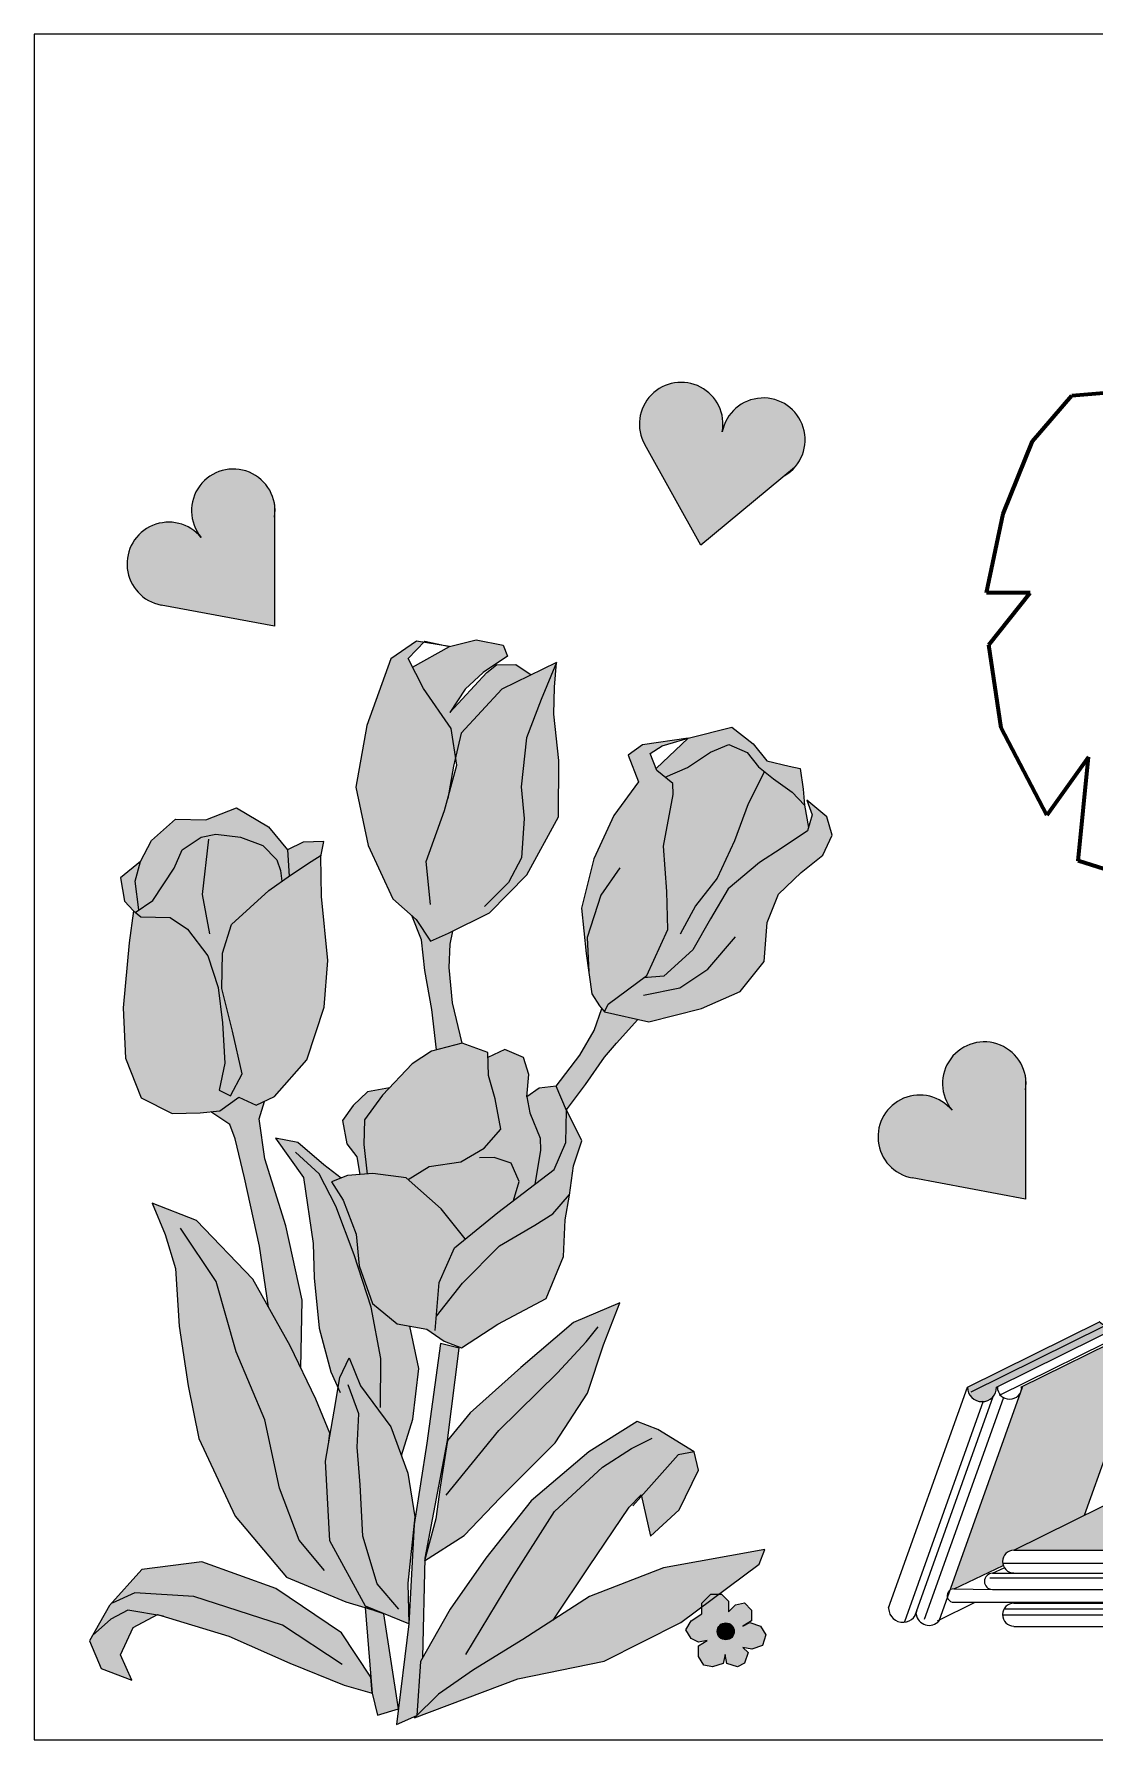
# Model space of a CAD drawing. Header units: inches. Extents: x -13380 to 20228, y -757 to 8678.
# Drawn here: x 19196 to 19597, y -757 to -113 of the extents above; entities that cross this region are included whole.
import ezdxf

# ---------------------------------------------------------------- set-up
doc = ezdxf.new("R2010")
doc.units = ezdxf.units.IN
doc.header["$MEASUREMENT"] = 0
for name, color, linetype in [('ceco.net 227', 7, 'Continuous'), ('ceco.net 80', 7, 'Continuous'), ('Layer2', 4, 'Continuous')]:
    doc.layers.add(name, color=color, linetype=linetype)

# ---------------------------------------------------------------- blocks, each defined once
blk = doc.blocks.new('33')
for p, q in [((4823, 13587.9), (4923.2, 13637.4)), ((4825.8, 13584.4), (4926, 13633.9)), ((4845, 13587.9), (4945.2, 13637.4)), ((4863.4, 13587.9), (4963.6, 13637.4)), ((4911.4, 13491.1), (4963.6, 13637.4)), ((4847.2, 13581.9), (4947.4, 13631.4)), ((4763.4, 13421.1), (4823, 13587.9)), ((4801.5, 13411.3), (4864.5, 13587.9)), ((4845, 13587.9), (4845.6, 13587.9)), ((4864, 13587.9), (4864.5, 13587.9)), ((4775.6, 13410.8), (4835.1, 13577.6)), ((4783.3, 13414.8), (4842.5, 13580.9)), ((4790.6, 13412.6), (4850.1, 13579.4)), ((4858.1, 13464.7), (4960.3, 13515.2)), ((4960.3, 13515.2), (5088.3, 13515.2)), ((4986.1, 13464.7), (5088.3, 13515.2)), ((4983, 13449.6), (5083.6, 13499.3)), ((4986.1, 13447.5), (5088.3, 13497.9)), ((4976.2, 13434.9), (5078.4, 13485.4)), ((4977.7, 13416.3), (5079.9, 13466.7)), ((4986.1, 13424.6), (5088.3, 13475.1)), ((5086.8, 13475.2), (5057.6, 13475.2)), ((4850.3, 13454.8), (4978.3, 13454.8)), ((4858.1, 13464.7), (4986.1, 13464.7)), ((4986.1, 13407.3), (5088.3, 13457.8)), ((4812.9, 13435.5), (4850, 13453.1)), ((4839.8, 13443.8), (4967.8, 13443.8)), ((4841.9, 13447.2), (4850.8, 13451.4)), ((4841.9, 13447.2), (4969.9, 13447.2)), ((4858.1, 13447.5), (4858.1, 13447.2)), ((4986.1, 13447.5), (4969.9, 13447.2)), ((4812.7, 13435.5), (4841.9, 13434.9)), ((4841.9, 13434.9), (4848.2, 13434.9)), ((4848.2, 13434.9), (4976.2, 13434.9)), ((4940.9, 13425.3), (4960.4, 13434.9)), ((4800.4, 13411.3), (4828.7, 13425.3)), ((4812.7, 13425.3), (4940.7, 13425.3)), ((4849.3, 13415.8), (4977.3, 13415.8)), ((4851.3, 13420.4), (4979.3, 13420.4)), ((4858.1, 13424.6), (4986.1, 13424.6)), ((4858.1, 13407), (4969.9, 13407)), ((4986.1, 13407.3), (4969.9, 13407))]:
    blk.add_line(p, q)
for centre, radius, start, end in [((4933.4, 13648.6), 15.6, 225.3888, 314.6112), ((4949.9, 13638), 7.28, 194.4694, 320.2896), ((4834, 13587.9), 11, 180, 0), ((4854.8, 13587.9), 9.19, 180, 0), ((5088.3, 13506.6), 8.63, 90, 270), ((5076.9, 13489.2), 3.62, 95.1757, 299.0516), ((5088.3, 13466.4), 8.63, 90, 270), ((4858.1, 13456.1), 8.63, 90, 270), ((4986.1, 13456.1), 8.63, 90, 270), ((4841.9, 13441.1), 6.11, 90, 270), ((4976.1, 13441.1), 6.16, 91.037, 271.037), ((4812.7, 13430.4), 5.07, 87.9553, 270), ((4940.7, 13430.4), 4.54, 90, 270), ((4774.3, 13421.1), 10.9, 171.472, 350.9482), ((4794, 13417.6), 9.73, 186.9552, 320.3716), ((4858.1, 13416), 8.63, 90, 270), ((4986.1, 13416), 8.63, 90, 270)]:
    blk.add_arc(centre, radius, start, end)

msp = doc.modelspace()

# ---------------------------------------------------------------- hatches: boundary and pattern name
h = msp.add_hatch(color=0)
h.paths.add_polyline_path([(19619.11, -599.35), (19615.05, -601.35, -0.212586), (19612.39, -602.67), (19569.69, -623.76), (19542.22, -700.74, -0.161533), (19543.75, -700.29), (19562.29, -691.47, -0.521748), (19566.34, -685.67), (19593, -672.5)])
h.paths.add_polyline_path([(19630.34, -685.67), (19678.02, -662.12, -0.233502), (19681.45, -660.42), (19617.45, -660.42), (19566.34, -685.67)])
h.paths.add_polyline_path([(19559.82, -624.1), (19605.97, -601.3, -0.256691), (19598.69, -599.45), (19548.78, -624.1, 1)], flags=17)
h.paths.add_polyline_path([(19895.4, -620.02), (20069.59, -620.02), (20069.59, -649.75), (19895.4, -649.75)], flags=9)
h.paths.add_polyline_path([(19895.61, -597.57), (20108.91, -597.57), (20108.91, -626.84), (19895.61, -626.84)], flags=9)
h.paths.add_polyline_path([(19899.32, -575.62), (20032.87, -575.62), (20032.87, -602.67), (19899.32, -602.67)], flags=9)
h.paths.add_polyline_path([(19589.81, -219.46), (20135.29, -219.46), (20135.29, -398.83), (19589.81, -398.83)], flags=9)
for points in [[(19483.45, -276.78, 1.315992), (19456.19, -263.3, 1.426636), (19426.89, -268.03), (19448.06, -306.04)], [(19287.13, -290.76, 1.315992), (19259.35, -303.12, 1.426636), (19244.28, -328.69), (19287.04, -336.67)], [(19570.75, -507.15, 1.315992), (19542.96, -519.52, 1.426636), (19527.89, -545.08), (19570.65, -553.07)]]:
    msp.add_hatch(color=1).paths.add_polyline_path(points)
at = {"layer": 'Layer2'}
h = msp.add_hatch(color=14, dxfattribs=at)
h.paths.add_polyline_path([(19289.84, -433.02), (19289.35, -428.99), (19287.93, -424.92), (19282.66, -419.49), (19274.26, -416.37), (19264.99, -415.26), (19259.46, -416.31), (19252.17, -421.09), (19249.15, -428.03), (19241.09, -440.24), (19234.49, -444.78), (19236.61, -446.42), (19247.71, -446.7), (19254.29, -451.18), (19261.91, -461.19), (19265.88, -473.12), (19267.5, -486.44), (19268.37, -501.75), (19266.22, -511.97), (19270.49, -514.12), (19274.93, -505.7), (19271.27, -489.66), (19267.21, -473.49), (19267.44, -460.14), (19270.9, -449.36), (19284.89, -436.49)])
h.paths.add_polyline_path([(19375.04, -348.05), (19373.49, -343.86), (19363.27, -341.84), (19353.15, -344.31), (19339.2, -352.17), (19343.32, -360.25), (19353.84, -375.35), (19355.51, -386.05), (19357.58, -377.12), (19372.93, -360.52), (19384.07, -355.07), (19378.28, -351.15), (19370.88, -351.31), (19367.24, -354.17), (19353.3, -369.28), (19359.06, -360.43), (19365.92, -354.2)])
h.paths.add_polyline_path([(19300.9, -425.56), (19304.66, -423.17), (19305.76, -418.05), (19297.96, -418.22), (19291.95, -421.13), (19292.64, -431.07), (19293.09, -430.76)])
h.paths.add_polyline_path([(19236.54, -425.54), (19228.88, -431.79), (19230.39, -440.48), (19233.78, -444.24), (19234.49, -444.78), (19235.83, -443.86), (19234.46, -432.99)])
h.paths.add_polyline_path([(19451.7, -384.27), (19458.64, -381.34), (19465.58, -384.36), (19469.93, -389.81), (19475.58, -394.31), (19482.57, -399.31), (19487.3, -404.23), (19486.77, -398.29), (19485.67, -390.39), (19481.42, -389.56), (19473.05, -387.5), (19467.89, -381.14), (19459.82, -374.84), (19443.26, -378.91), (19431.21, -390.44), (19431.5, -391.2), (19434.6, -393.7), (19443.11, -390.02)])
h.paths.add_polyline_path([(19400.07, -540.45), (19403.16, -531.13), (19397.36, -519.41), (19397.1, -531.66), (19392.7, -541.93), (19371.39, -558.13), (19355.03, -571.45), (19349.24, -584.53), (19348.22, -597.32), (19358.1, -584.86), (19372.06, -570.67), (19385.37, -562.98), (19392.15, -558.6), (19398.5, -551.37)])
h.paths.add_polyline_path([(19397.36, -519.63), (19393.45, -510.46), (19386.99, -511.13), (19382.44, -514.41), (19383.5, -520.46), (19387.41, -530.02), (19387.52, -534.65), (19385.35, -547.52), (19392.7, -541.93), (19397.1, -531.66)])
h.paths.add_polyline_path([(19327.84, -513.77), (19330.49, -511), (19322.27, -512.58), (19316.83, -517.72), (19312.73, -523.36), (19314.38, -532.18), (19318.19, -537.12), (19319.28, -543.84), (19322.11, -543.62), (19320.86, -532.43), (19321.05, -523.17)])
h = msp.add_hatch(color=1, dxfattribs=at)
h.paths.add_polyline_path([(19469.93, -389.81), (19465.58, -384.36), (19458.64, -381.34), (19451.7, -384.27), (19443.11, -390.02), (19434.6, -393.7), (19437.56, -396.09), (19437.65, -400.31), (19433.99, -419.82), (19435.29, -436.84), (19435.62, -451.24), (19427.68, -468.6), (19426.46, -469.51), (19434.16, -468.85), (19445.04, -458.96), (19451.78, -447.18), (19458.4, -435.93), (19470.21, -425.89), (19478.42, -420.68), (19488.44, -413.98), (19488.8, -412.73), (19487.3, -404.23), (19482.57, -399.31), (19475.58, -394.31)])
h.paths.add_polyline_path([(19477.48, -437.89), (19486.02, -429.77), (19494.2, -423.11), (19497.73, -415.63), (19495.73, -408.67), (19488.18, -402.36), (19490.16, -407.87), (19488.44, -413.98), (19478.42, -420.68), (19470.21, -425.89), (19458.4, -435.93), (19451.78, -447.18), (19445.04, -458.96), (19434.16, -468.85), (19426.46, -469.51), (19413.12, -479.49), (19411.72, -482.3), (19428.46, -486.16), (19448.31, -481.09), (19462.97, -474.68), (19471.97, -463.38), (19473.09, -448.56)])
h.paths.add_polyline_path([(19433.99, -419.82), (19437.65, -400.31), (19437.56, -396.09), (19431.5, -391.2), (19428.98, -384.78), (19433.54, -381.9), (19443.26, -378.91), (19426.13, -381.54), (19420.67, -385.36), (19424.59, -395.45), (19415.23, -408.21), (19407.66, -424.51), (19403.06, -443.24), (19404.76, -460.25), (19406.95, -475.54), (19409.83, -480.1), (19411.72, -482.3), (19413.12, -479.49), (19427.68, -468.6), (19435.62, -451.24), (19435.29, -436.84)])
h.paths.add_polyline_path([(19393.59, -350.41), (19372.93, -360.52), (19357.58, -377.12), (19355.51, -386.05), (19355.99, -389.18), (19352.59, -401.78), (19354.68, -389.61), (19355.51, -386.05), (19353.84, -375.35), (19343.32, -360.25), (19337.52, -348.89), (19343.37, -342.76), (19340.68, -342.34), (19331.05, -349.03), (19321.96, -374.21), (19317.85, -397.43), (19322.44, -419.53), (19331.74, -439.68), (19340.64, -447.41), (19345.98, -455.61), (19352.78, -452.69), (19368.34, -444.94), (19382.42, -430.62), (19394.36, -408.68), (19394.41, -387.4), (19392.57, -369.86), (19392.87, -359.68)])
h.paths.add_polyline_path([(19307.28, -462.95), (19304.9, -438.82), (19304.55, -423.24), (19300.9, -425.56), (19293.09, -430.76), (19284.89, -436.49), (19270.9, -449.36), (19267.44, -460.14), (19267.21, -473.49), (19271.27, -489.66), (19274.93, -505.7), (19270.49, -514.12), (19266.22, -511.97), (19268.37, -501.75), (19267.5, -486.44), (19265.88, -473.12), (19261.91, -461.19), (19254.29, -451.18), (19247.71, -446.7), (19236.61, -446.42), (19233.78, -444.24), (19232.2, -456.3), (19229.97, -480.8), (19230.79, -499.81), (19236.68, -514.88), (19248.44, -520.69), (19259, -520.46), (19266.39, -519.77), (19273.67, -514.58), (19280.22, -517.61), (19287.15, -514.28), (19299.27, -500.53), (19305.83, -480.56)])
h.paths.add_polyline_path([(19284.88, -412.44), (19272.7, -405.31), (19261.17, -409.79), (19249.66, -409.52), (19240.59, -417.65), (19236.54, -425.54), (19234.46, -432.99), (19235.83, -443.86), (19241.09, -440.24), (19249.15, -428.03), (19252.17, -421.09), (19259.46, -416.31), (19264.99, -415.26), (19274.26, -416.37), (19282.66, -419.49), (19287.93, -424.92), (19289.35, -428.99), (19289.84, -433.02), (19292.64, -431.07), (19291.95, -421.13)])
h.paths.add_polyline_path([(19370.43, -515.2), (19367.86, -506.41), (19367.66, -497.69), (19357.94, -494.2), (19346.37, -497.24), (19339.08, -502.02), (19327.84, -513.77), (19321.05, -523.17), (19320.86, -532.43), (19322.11, -543.62), (19324.27, -543.46), (19336.86, -545.03), (19337.57, -545.65), (19345.49, -540.74), (19357.48, -539.02), (19366.22, -533.8), (19372.54, -526.65)])
h.paths.add_polyline_path([(19387.41, -530.02), (19383.5, -520.46), (19382.44, -514.41), (19383.18, -506.06), (19381.18, -499.63), (19374.11, -496.62), (19367.7, -499.54), (19367.86, -506.41), (19370.43, -515.2), (19372.54, -526.65), (19366.22, -533.8), (19357.48, -539.02), (19345.49, -540.74), (19337.57, -545.65), (19350.08, -556.76), (19359.12, -568.12), (19371.39, -558.13), (19385.35, -547.52), (19387.52, -534.65)])
h.paths.add_polyline_path([(19396.21, -574.76), (19396.82, -560.87), (19398.47, -551.58), (19398.5, -551.37), (19392.15, -558.6), (19385.37, -562.98), (19372.06, -570.67), (19358.1, -584.86), (19348.22, -597.32), (19349.24, -584.53), (19355.03, -571.45), (19359.12, -568.12), (19350.08, -556.76), (19336.86, -545.03), (19324.27, -543.46), (19314.64, -544.2), (19308.62, -546.58), (19313, -553.49), (19317.91, -566.33), (19319.1, -578.33), (19324.04, -592.49), (19333.47, -600.21), (19344.61, -602.21), (19351.19, -606.69), (19357.72, -609.32), (19371.4, -600.29), (19389.69, -590.63)])
for color, points in [(22, [(19289.35, -428.99), (19287.93, -424.92), (19282.66, -419.49), (19274.26, -416.37), (19264.99, -415.26), (19259.46, -416.31), (19252.17, -421.09), (19249.15, -428.03), (19241.09, -440.24), (19234.49, -444.78), (19236.61, -446.42), (19247.71, -446.7), (19254.29, -451.18), (19261.91, -461.19), (19265.88, -473.12), (19267.5, -486.44), (19268.37, -501.75), (19266.22, -511.97), (19270.49, -514.12), (19274.93, -505.7), (19271.27, -489.66), (19267.21, -473.49), (19267.44, -460.14), (19270.9, -449.36), (19284.89, -436.49), (19289.84, -433.02)]), (22, [(19289.35, -428.99), (19287.93, -424.92), (19282.66, -419.49), (19274.26, -416.37), (19264.99, -415.26), (19259.46, -416.31), (19252.17, -421.09), (19249.15, -428.03), (19241.09, -440.24), (19234.49, -444.78), (19236.61, -446.42), (19247.71, -446.7), (19254.29, -451.18), (19261.91, -461.19), (19265.88, -473.12), (19267.5, -486.44), (19268.37, -501.75), (19266.22, -511.97), (19270.49, -514.12), (19274.93, -505.7), (19271.27, -489.66), (19267.21, -473.49), (19267.44, -460.14), (19270.9, -449.36), (19284.89, -436.49), (19289.84, -433.02)]), (30, [(19460.7, -716.35, 1), (19454.3, -716.35, 1)])]:
    msp.add_hatch(color=color, dxfattribs=at).paths.add_polyline_path(points)
h = msp.add_hatch(color=98, dxfattribs=at)
h.paths.add_polyline_path([(19352.42, -644.2), (19356.8, -609.34), (19349.76, -607.65), (19344.65, -645.29), (19339.82, -676), (19337.84, -713.51), (19333.14, -751.54), (19340.84, -748.13), (19342.25, -727.68), (19343.09, -726.2), (19344.03, -689.57), (19343.79, -689.72), (19344.05, -688.75)])
h.paths.add_polyline_path([(19233.73, -714.9), (19242.43, -710.18), (19231.73, -708.34), (19225.33, -711.78), (19218.35, -717.87), (19217.19, -719.89), (19221.65, -730.37), (19233.24, -734.74), (19228.94, -725.18)])
h.paths.add_polyline_path([(19328.42, -709.69), (19321.31, -707.4), (19323.49, -733.65), (19324.02, -739.72), (19326.05, -748), (19333.87, -745.58)])
h.paths.add_polyline_path([(19447.17, -655.44), (19445.56, -648.6), (19439.5, -649.66), (19425.67, -665.22), (19429.09, -680.42), (19439.97, -670.4)])
h.paths.add_polyline_path([(19297.58, -591.23), (19291.41, -563.22), (19283.44, -537.89), (19281.26, -522.74), (19283.26, -516.15), (19280.22, -517.61), (19273.67, -514.58), (19266.39, -519.77), (19263.07, -520.08), (19270.2, -524.84), (19272.18, -530.34), (19275.81, -545.06), (19281.4, -570.84), (19284.78, -593.86), (19292.95, -608.52), (19297.02, -616.98)])
h.paths.add_polyline_path([(19424.26, -485.19), (19411.72, -482.3), (19410.66, -481.06), (19407.79, -489.39), (19402.44, -498.76), (19393.45, -510.46), (19396.68, -518.05), (19397.34, -519.36), (19404.54, -509.82), (19411.71, -499.48), (19416.22, -494.23)])
h.paths.add_polyline_path([(19353.4, -456.77), (19354.48, -451.84), (19352.78, -452.69), (19345.98, -455.61), (19340.64, -447.41), (19338.91, -445.91), (19342.66, -455.16), (19343.84, -466.76), (19346.55, -481.51), (19348.32, -496.73), (19357.94, -494.2), (19354.29, -478.95), (19353.07, -465.63)])
h = msp.add_hatch(color=82, dxfattribs=at)
h.paths.add_polyline_path([(19292.95, -608.52), (19278.91, -583.32), (19257.66, -561.19), (19240.86, -554.56), (19245.75, -566.48), (19249.74, -579.34), (19251.15, -601.12), (19254.43, -623.65), (19258.57, -643.51), (19272.18, -672.81), (19291.59, -695.9), (19314, -705.18), (19327.07, -709.15), (19321.44, -706.87), (19307.94, -682.19), (19306.34, -652.09), (19307.65, -644.49), (19307.95, -641.49), (19302.65, -628.65)])
h.paths.add_polyline_path([(19324.04, -592.49), (19319.1, -578.33), (19317.91, -566.33), (19313, -553.49), (19308.62, -546.58), (19312.22, -545.16), (19305.7, -540.17), (19295.86, -531.67), (19287.5, -530), (19298.01, -544.97), (19301.73, -569.86), (19302.02, -582.81), (19303.9, -601.8), (19308.36, -618.35), (19311.08, -624.37), (19311.72, -620.52), (19315.25, -613.04), (19319.58, -623.65), (19331.03, -639.12), (19335.03, -649.9), (19339.29, -636.16), (19341.64, -617.08), (19338.19, -601.06), (19333.47, -600.21)])
h.paths.add_polyline_path([(19337.5, -656.56), (19331.03, -639.12), (19319.58, -623.65), (19315.25, -613.04), (19311.72, -620.52), (19309.62, -633.12), (19306.34, -652.09), (19307.94, -682.19), (19321.44, -706.87), (19337.84, -713.51), (19337.5, -698.19), (19340.11, -673.15)])
h.paths.add_polyline_path([(19405.28, -626.37), (19411.35, -608.13), (19417.48, -592.26), (19400.06, -599.65), (19380.09, -616.75), (19361.04, -633.83), (19352.42, -644.2), (19349.64, -661.84), (19348.06, -673.9), (19344.05, -688.75), (19344.03, -689.57), (19358.77, -680.13), (19372.33, -665.96), (19393.15, -645.14)])
h.paths.add_polyline_path([(19421.05, -669.5), (19425.57, -664.77), (19425.67, -665.22), (19439.5, -649.66), (19445.56, -648.6), (19431.89, -640.05), (19424.02, -637.05), (19405.78, -648.56), (19383.99, -667.02), (19366.89, -688.68), (19353.44, -708.01), (19342.25, -727.68), (19340.84, -748.13), (19349, -740.09), (19362.28, -730.94), (19380.92, -719.42), (19392.27, -712.07), (19405.82, -692.04)])
h.paths.add_polyline_path([(19440.52, -713.07), (19470.16, -691), (19472.28, -685.41), (19433.98, -692.34), (19406.07, -703.14), (19380.92, -719.42), (19362.28, -730.94), (19349, -740.09), (19339.95, -749.01), (19379.01, -734.27), (19411.63, -727.59)])
h.paths.add_polyline_path([(19287.59, -700.22), (19259.61, -690.14), (19236.94, -693.02), (19224.82, -706.64), (19218.35, -717.87), (19225.33, -711.78), (19231.73, -708.34), (19242.43, -710.18), (19242.87, -709.94), (19269.88, -718.19), (19292.84, -728.39), (19313.38, -736.65), (19324.02, -739.72), (19323.49, -733.65), (19312.41, -716.85)])
h = msp.add_hatch(color=3, dxfattribs=at)
h.paths.add_polyline_path([(19411.35, -608.13), (19417.48, -592.26), (19400.06, -599.65), (19380.09, -616.75), (19361.04, -633.83), (19352.42, -644.2), (19349.64, -661.84), (19348.06, -673.9), (19344.05, -688.75), (19344.03, -689.57), (19358.77, -680.13), (19372.33, -665.96), (19393.15, -645.14), (19405.28, -626.37)])
h.paths.add_polyline_path([(19421.05, -669.5), (19425.57, -664.77), (19425.67, -665.22), (19439.5, -649.66), (19445.56, -648.6), (19431.89, -640.05), (19424.02, -637.05), (19405.78, -648.56), (19383.99, -667.02), (19366.89, -688.68), (19353.44, -708.01), (19342.25, -727.68), (19340.84, -748.13), (19349, -740.09), (19362.28, -730.94), (19380.92, -719.42), (19392.27, -712.07), (19405.82, -692.04)])
h = msp.add_hatch(color=3, dxfattribs=at)
h.paths.add_polyline_path([(19405.28, -626.37), (19411.35, -608.13), (19417.48, -592.26), (19400.06, -599.65), (19380.09, -616.75), (19361.04, -633.83), (19352.42, -644.2), (19349.64, -661.84), (19348.06, -673.9), (19344.05, -688.75), (19344.03, -689.57), (19358.77, -680.13), (19372.33, -665.96), (19393.15, -645.14)])
h.paths.add_polyline_path([(19421.05, -669.5), (19425.57, -664.77), (19425.67, -665.22), (19439.5, -649.66), (19445.56, -648.6), (19431.89, -640.05), (19424.02, -637.05), (19405.78, -648.56), (19383.99, -667.02), (19366.89, -688.68), (19353.44, -708.01), (19342.25, -727.68), (19340.84, -748.13), (19349, -740.09), (19362.28, -730.94), (19380.92, -719.42), (19392.27, -712.07), (19405.82, -692.04)])
h = msp.add_hatch(color=1, dxfattribs=at)
h.paths.add_polyline_path([(19472.67, -717.68), (19470.64, -714.33), (19466.61, -712.99), (19463.93, -714.34), (19467.28, -712.32), (19467.27, -708.29), (19464.58, -705.62), (19461.23, -706.3), (19458.55, -708.99), (19458.54, -704.96), (19455.85, -702.28), (19451.82, -702.29), (19448.48, -705.66), (19448.49, -709.68), (19444.47, -712.38), (19442.46, -715.74), (19444.48, -719.09), (19447.17, -720.42), (19450.52, -719.75), (19447.17, -721.77), (19447.18, -725.79), (19449.2, -729.14), (19452.56, -729.81), (19456.58, -728.45), (19457.25, -725.1), (19457.93, -728.45), (19461.96, -729.78), (19464.64, -728.43), (19465.97, -724.4), (19463.95, -722.4), (19467.31, -723.06), (19471.33, -721.71)])
h.paths.add_polyline_path([(19454.3, -716.35, -1), (19460.7, -716.35, -1)], flags=16)

# ---------------------------------------------------------------- linework, layer by layer
at = {"color": 0}
for p, q in [((19448.06, -306.04), (19426.89, -268.03)), ((19483.45, -276.78), (19448.06, -306.04)), ((19287.13, -290.76), (19287.04, -336.67)), ((19287.04, -336.67), (19244.28, -328.69)), ((19570.75, -507.15), (19570.65, -553.07)), ((19570.65, -553.07), (19527.89, -545.08))]:
    msp.add_line(p, q, dxfattribs=at)
at = {"color": 1}
for points in [[(19346.06, -441.74), (19344.38, -425.52), (19351.35, -406.33), (19355.99, -389.18), (19353.84, -375.35), (19343.32, -360.25), (19337.52, -348.89), (19343.85, -342.27), (19353.15, -344.31), (19340.68, -342.34), (19331.05, -349.03), (19321.96, -374.21), (19317.85, -397.43), (19322.44, -419.53), (19331.74, -439.68), (19340.64, -447.41), (19345.98, -455.61), (19352.78, -452.69), (19368.34, -444.94), (19382.42, -430.62), (19394.36, -408.68), (19394.41, -387.4), (19392.57, -369.86), (19392.87, -359.68), (19393.59, -350.41), (19372.93, -360.52), (19357.58, -377.12), (19354.68, -389.61), (19352.59, -401.78)], [(19339.2, -352.17), (19353.15, -344.31), (19363.27, -341.84), (19373.49, -343.86), (19375.04, -348.05), (19365.92, -354.2), (19359.06, -360.43), (19353.3, -369.28), (19367.24, -354.17), (19370.88, -351.31), (19378.28, -351.15), (19384.07, -355.07)], [(19393.59, -350.41), (19387.82, -364.42), (19382.2, -378.82), (19380.23, -397.36), (19381.42, -409.36), (19380.43, -424.19), (19375.48, -433.55), (19366.44, -442.6)], [(19431.21, -390.44), (19443.26, -378.91), (19459.82, -374.84), (19467.89, -381.14), (19473.05, -387.5), (19481.42, -389.56), (19485.67, -390.39), (19486.77, -398.29), (19487.3, -404.23)], [(19434.6, -393.7), (19443.11, -390.02), (19451.7, -384.27), (19458.64, -381.34), (19465.58, -384.36), (19469.93, -389.81), (19475.58, -394.31), (19482.57, -399.31), (19487.3, -404.23), (19488.8, -412.73)], [(19472.14, -391.57), (19466.01, -403.78), (19460.77, -417.77), (19454.21, -431.8), (19446.12, -442.28), (19440.28, -452.99)], [(19235.83, -443.86), (19234.46, -432.99), (19236.54, -425.54), (19240.59, -417.65), (19249.66, -409.52), (19261.17, -409.79), (19272.7, -405.31), (19284.88, -412.44), (19291.95, -421.13), (19292.64, -431.07)], [(19411.72, -482.3), (19428.46, -486.16), (19448.31, -481.09), (19462.97, -474.68), (19471.97, -463.38), (19473.09, -448.56), (19477.48, -437.89), (19486.02, -429.77), (19494.2, -423.11), (19497.73, -415.63), (19495.73, -408.67), (19488.18, -402.36), (19490.16, -407.87), (19488.44, -413.98), (19478.42, -420.68), (19470.21, -425.89), (19458.4, -435.93), (19451.78, -447.18), (19445.04, -458.96), (19434.16, -468.85), (19426.46, -469.51)], [(19236.54, -425.54), (19228.88, -431.79), (19230.39, -440.48), (19233.78, -444.24), (19232.2, -456.3), (19229.97, -480.8), (19230.79, -499.81), (19236.68, -514.88), (19248.44, -520.69), (19259, -520.46), (19266.39, -519.77), (19273.67, -514.58), (19280.22, -517.61), (19287.15, -514.28), (19299.27, -500.53), (19305.83, -480.56), (19307.28, -462.95), (19304.9, -438.82), (19304.56, -423.63), (19305.76, -418.05), (19297.96, -418.22), (19291.95, -421.13)], [(19234.49, -444.78), (19241.09, -440.24), (19249.15, -428.03), (19252.17, -421.09), (19259.46, -416.31), (19264.99, -415.26), (19274.26, -416.37), (19282.66, -419.49), (19287.93, -424.92), (19289.35, -428.99), (19289.84, -433.02)], [(19262.65, -452.84), (19259.94, -437.97), (19262.26, -417.17)], [(19233.78, -444.24), (19236.61, -446.42), (19247.71, -446.7), (19254.29, -451.18), (19261.91, -461.19), (19265.88, -473.12), (19267.5, -486.44), (19268.37, -501.75), (19266.22, -511.97), (19270.49, -514.12), (19274.93, -505.7), (19271.27, -489.66), (19267.21, -473.49), (19267.44, -460.14), (19270.9, -449.36), (19284.89, -436.49), (19293.09, -430.76), (19300.9, -425.56), (19304.66, -423.17)], [(19417.52, -427.99), (19410.35, -438.32), (19405.15, -454.3), (19405.84, -467.23)], [(19426.39, -476.03), (19440.2, -473.34), (19450.75, -466.23), (19461.18, -453.98)], [(19337.57, -545.65), (19345.49, -540.74), (19357.48, -539.02), (19366.22, -533.8), (19372.54, -526.65), (19370.43, -515.2), (19367.86, -506.41), (19367.66, -497.69), (19357.94, -494.2), (19346.37, -497.24), (19339.08, -502.02), (19327.84, -513.77), (19321.05, -523.17), (19320.86, -532.43), (19322.11, -543.62)], [(19382.44, -514.41), (19383.18, -506.06), (19381.18, -499.63), (19374.11, -496.62), (19367.7, -499.54)], [(19330.49, -511), (19322.27, -512.58), (19316.83, -517.72), (19312.73, -523.36), (19314.38, -532.18), (19318.19, -537.12), (19319.28, -543.84)], [(19347.8, -602.67), (19349.24, -584.53), (19355.03, -571.45), (19371.39, -558.13), (19392.7, -541.93), (19397.1, -531.66), (19397.36, -519.63), (19393.45, -510.46), (19386.99, -511.13), (19382.44, -514.41), (19383.5, -520.46), (19387.41, -530.02), (19387.52, -534.65), (19385.35, -547.52)], [(19359.12, -568.12), (19350.08, -556.76), (19336.86, -545.03), (19324.27, -543.46), (19314.64, -544.2), (19308.62, -546.58), (19313, -553.49), (19317.91, -566.33), (19319.1, -578.33), (19324.04, -592.49), (19333.47, -600.21), (19344.61, -602.21), (19351.19, -606.69), (19357.72, -609.32), (19371.4, -600.29), (19389.69, -590.63), (19396.21, -574.76), (19396.82, -560.87), (19398.47, -551.58), (19400.07, -540.45), (19403.16, -531.13), (19396.68, -518.05)], [(19377.4, -553.56), (19379.45, -546.46), (19376.52, -539.52), (19370, -537.42), (19364.45, -537.54)], [(19348.22, -597.32), (19358.1, -584.86), (19372.06, -570.67), (19385.37, -562.98), (19392.15, -558.6), (19398.5, -551.37)]]:
    msp.add_lwpolyline(points, dxfattribs=at)
msp.add_lwpolyline([(19413.12, -479.49), (19427.68, -468.6), (19435.62, -451.24), (19435.29, -436.84), (19433.99, -419.82), (19437.65, -400.31), (19437.56, -396.09), (19431.5, -391.2), (19428.98, -384.78), (19433.54, -381.9), (19443.26, -378.91), (19426.13, -381.54), (19420.67, -385.36), (19424.59, -395.45), (19415.23, -408.21), (19407.66, -424.51), (19403.06, -443.24), (19404.76, -460.25), (19406.95, -475.54), (19409.83, -480.1), (19411.72, -482.3)], close=True, dxfattribs=at)
at = {"color": 3}
for points in [[(19348.32, -496.73), (19346.55, -481.51), (19343.84, -466.76), (19342.66, -455.16), (19338.91, -445.91)], [(19357.94, -494.2), (19354.29, -478.95), (19353.07, -465.63), (19353.4, -456.77), (19354.48, -451.84)], [(19393.45, -510.46), (19402.44, -498.76), (19407.79, -489.39), (19410.66, -481.06)], [(19397.34, -519.36), (19404.54, -509.82), (19411.71, -499.48), (19416.22, -494.23), (19424.26, -485.19)], [(19284.78, -593.86), (19281.4, -570.84), (19275.81, -545.06), (19272.18, -530.34), (19270.2, -524.84), (19263.07, -520.08)], [(19297.02, -616.98), (19297.58, -591.23), (19291.41, -563.22), (19283.44, -537.89), (19281.26, -522.74), (19283.26, -516.15)], [(19312.22, -545.16), (19305.7, -540.17), (19295.86, -531.67), (19287.5, -530), (19298.01, -544.97), (19301.73, -569.86), (19302.02, -582.81), (19303.9, -601.8), (19308.36, -618.35), (19311.84, -626.07)], [(19327.17, -631.81), (19327.28, -613.3), (19323.55, -593.96), (19317.16, -574.14), (19310.28, -555.79), (19303.92, -543.51), (19295.02, -535.38)], [(19307.65, -644.49), (19307.95, -641.49), (19302.65, -628.65), (19292.95, -608.52), (19278.91, -583.32), (19257.66, -561.19), (19240.86, -554.56), (19245.75, -566.48), (19249.74, -579.34), (19251.15, -601.12), (19254.43, -623.65), (19258.57, -643.51), (19272.18, -672.81), (19291.59, -695.9), (19314, -705.18), (19327.07, -709.15)], [(19305.94, -693.34), (19296.43, -681.92), (19288.99, -662.26), (19283.39, -636.48), (19272.65, -610.82), (19265.05, -584.16), (19251.65, -564.1)], [(19335.03, -649.9), (19339.29, -636.16), (19341.64, -617.08), (19338.19, -601.06)], [(19351.96, -664.96), (19371.76, -640.46), (19394.01, -618.69), (19404.85, -606.95), (19409.35, -601.3)], [(19343.09, -726.2), (19344.05, -688.75), (19352.42, -644.2), (19356.8, -609.34), (19349.76, -607.65), (19344.65, -645.29), (19339.82, -676), (19337.84, -713.51), (19333.14, -751.54), (19340.84, -748.13)], [(19334.01, -707.91), (19325.87, -698.44), (19320.45, -680.46), (19319.49, -661.05), (19318.25, -646.81), (19318.89, -634.24), (19314.95, -623.22)], [(19445.56, -648.6), (19431.89, -640.05), (19424.02, -637.05), (19405.78, -648.56), (19383.99, -667.02), (19366.89, -688.68), (19353.44, -708.01), (19342.25, -727.68), (19340.84, -748.13)], [(19359.37, -725.06), (19376.71, -696.39), (19392.8, -671.05), (19410.93, -654.39), (19421.87, -647.28), (19429.72, -643.4)], [(19392.27, -712.07), (19405.82, -692.04), (19421.05, -669.5), (19425.57, -664.77), (19429.09, -680.42), (19439.97, -670.4), (19447.17, -655.44), (19445.56, -648.6), (19439.5, -649.66), (19422.36, -668.94)], [(19312.67, -728.87), (19290.14, -714.04), (19256.59, -703.16), (19234.36, -701.8), (19225.73, -705.7)], [(19245.19, -710.65), (19231.73, -708.34), (19225.33, -711.78), (19218.35, -717.87)]]:
    msp.add_lwpolyline(points, dxfattribs=at)
for points in [[(19343.79, -689.72), (19358.77, -680.13), (19372.33, -665.96), (19393.15, -645.14), (19405.28, -626.37), (19411.35, -608.13), (19417.48, -592.26), (19400.06, -599.65), (19380.09, -616.75), (19361.04, -633.83), (19352.42, -644.2), (19349.64, -661.84), (19348.06, -673.9)], [(19337.84, -713.51), (19321.44, -706.87), (19307.94, -682.19), (19306.34, -652.09), (19309.62, -633.12), (19311.72, -620.52), (19315.25, -613.04), (19319.58, -623.65), (19331.03, -639.12), (19337.5, -656.56), (19340.11, -673.15), (19337.5, -698.19)], [(19339.95, -749.01), (19379.01, -734.27), (19411.63, -727.59), (19440.52, -713.07), (19470.16, -691), (19472.28, -685.41), (19433.98, -692.34), (19406.07, -703.14), (19380.92, -719.42), (19362.28, -730.94), (19349, -740.09)], [(19323.49, -733.65), (19312.41, -716.85), (19287.59, -700.22), (19259.61, -690.14), (19236.94, -693.02), (19224.82, -706.64), (19217.19, -719.89), (19221.65, -730.37), (19233.24, -734.74), (19228.94, -725.18), (19233.73, -714.9), (19242.87, -709.94), (19269.88, -718.19), (19292.84, -728.39), (19313.38, -736.65), (19324.02, -739.72)], [(19333.87, -745.58), (19328.42, -709.69), (19321.31, -707.4), (19323.49, -733.65), (19324.02, -739.72), (19326.05, -748)]]:
    msp.add_lwpolyline(points, close=True, dxfattribs=at)
at = {"color": 0}
for centre, start, end in [((19440.68, -260.35), 349.22351, 209.10946), ((19471.7, -266.25), 300.99385, 169.22351), ((19271.52, -293.08), 351.30125, 219.53091), ((19247.18, -313.17), 39.53091, 259.41686), ((19555.14, -509.47), 351.30125, 219.53091), ((19530.79, -529.56), 39.53091, 259.41686)]:
    msp.add_arc(centre, 15.78, start, end, dxfattribs=at)
at = {"layer": 'ceco.net 227', "color": 1}
msp.add_lwpolyline([(19448.49, -709.68), (19448.48, -705.66), (19451.82, -702.29), (19455.85, -702.28), (19458.54, -704.96), (19458.55, -708.99), (19461.23, -706.3), (19464.58, -705.62), (19467.27, -708.29), (19467.28, -712.32), (19463.93, -714.34), (19466.61, -712.99), (19470.64, -714.33), (19472.67, -717.68), (19471.33, -721.71), (19467.31, -723.06), (19463.95, -722.4), (19465.97, -724.4), (19464.64, -728.43), (19461.96, -729.78), (19457.93, -728.45), (19457.25, -725.1), (19456.58, -728.45), (19452.56, -729.81), (19449.2, -729.14), (19447.18, -725.79), (19447.17, -721.77), (19450.52, -719.75), (19447.17, -720.42), (19444.48, -719.09), (19442.46, -715.74), (19444.47, -712.38), (19448.49, -709.68)], dxfattribs=at)
at = {"layer": 'ceco.net 227', "color": 76}
msp.add_lwpolyline([(19465.15, -713.73), (19465.13, -713.62)], dxfattribs=at)
at = {"layer": 'ceco.net 80', "color": 1, "lineweight": 200}
for p, q in [((19573.31, -266.77), (19588.23, -249.51)), ((19588.23, -249.51), (19607.86, -247.94)), ((19562.31, -294.24), (19573.31, -266.77)), ((19556.03, -324.06), (19562.31, -294.24)), ((19572.52, -324.06), (19556.03, -324.06)), ((19556.81, -343.68), (19572.52, -324.06)), ((19561.52, -375.07), (19556.81, -343.68)), ((19578.8, -408.03), (19561.52, -375.07)), ((19594.51, -386.05), (19578.8, -408.03)), ((19590.58, -425.29), (19594.51, -386.05)), ((19620.43, -434.71), (19590.58, -425.29))]:
    msp.add_line(p, q, dxfattribs=at)
at = {"layer": 'Layer2', "color": 0}
msp.add_lwpolyline([(19196.31, -757.35), (20228.43, -757.35), (20228.43, -113.03), (19196.31, -113.03)], close=True, dxfattribs=at)
at = {"layer": 'Layer2', "color": 250}
msp.add_circle((19457.5, -716.35), 3.2, dxfattribs=at)

# ---------------------------------------------------------------- block references
at = {"color": 250, "xscale": 0.5, "yscale": 0.5, "zscale": 0.5}
msp.add_blockref('33', (17137.3, -7418.03), dxfattribs=at)

doc.saveas('drawing.dxf')
